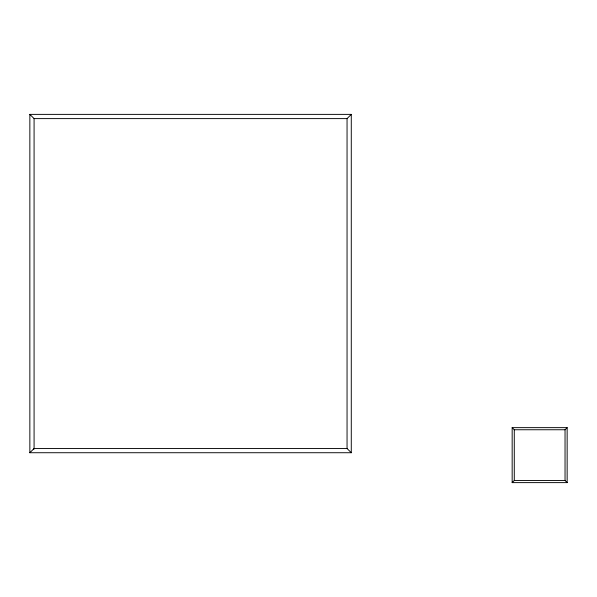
<?xml version="1.0" encoding="UTF-8"?>
<svg xmlns="http://www.w3.org/2000/svg" width="597" height="597" viewBox="0 0 597 597"><rect width="100%" height="100%" fill="white"/><g stroke="black" fill="none" stroke-linecap="round" stroke-linejoin="round"><path stroke-width="0.9" d="M351.282 452.727L347.051 448.504L347.051 118.609L351.282 114.378L29.85 114.378L29.85 452.727L351.282 452.727L351.282 114.378M29.85 452.727L34.081 448.504L347.051 448.504M512.166 482.622L514.286 480.503L565.038 480.503L567.15 482.622L512.166 482.622L512.166 427.639L567.15 427.639L567.15 482.622M512.166 427.639L514.286 429.75L565.038 429.75L567.15 427.639M29.85 114.378L34.081 118.609L347.051 118.609M33.529 449.056L34.081 449.056L34.081 118.609M565.038 429.75L565.038 480.503M514.286 429.75L514.286 480.503"/></g></svg>
